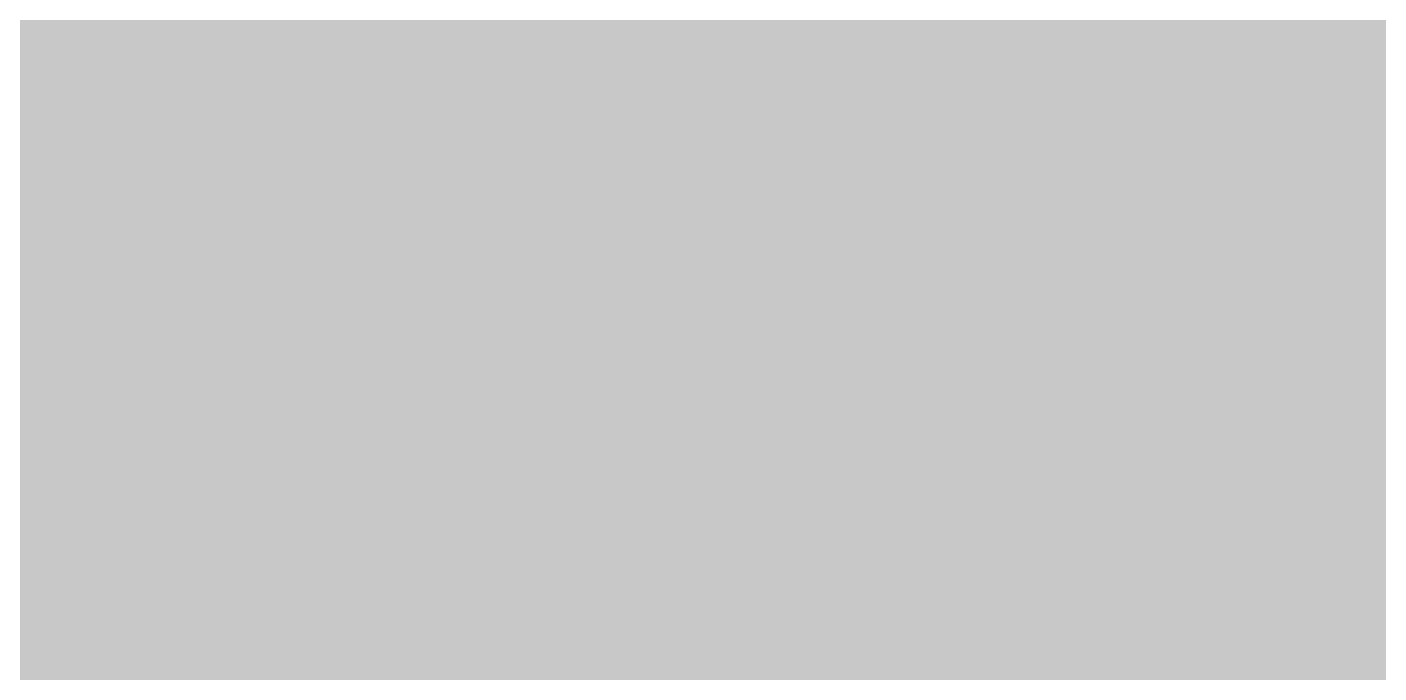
# Model space of a CAD drawing. Header units: millimetres. Extents: x 50 to 612415, y 2 to 4150.
# Drawn here: x 470903.9 to 471001.3, y 3311.6 to 3358.1 of the extents above; entities that cross this region are included whole.
import ezdxf

# ---------------------------------------------------------------- set-up
doc = ezdxf.new("R2010")
doc.units = ezdxf.units.MM
doc.layers.add('HATCH', color=8, linetype='Continuous', lineweight=9)

msp = doc.modelspace()

# ---------------------------------------------------------------- hatches: boundary and pattern name
at = {"layer": 'HATCH', "true_color": 0xccae87}
for points in [[(472128.427, 2985.502), (470482.144, 3593.193), (470537.738, 3424.127)], [(472128.427, 2981.931), (470482.144, 3589.622), (470537.738, 3420.556)], [(470537.738, 3420.556), (470482.144, 3589.622), (472128.427, 2981.931)], [(472128.427, 2977.467), (470482.144, 3585.158), (470537.738, 3416.092)], [(470537.738, 3416.092), (470482.144, 3585.158), (472128.427, 2977.467)], [(472127.19, 2974.857), (470483.793, 3582.754), (470537.738, 3414.307)], [(470537.738, 3414.307), (470483.793, 3582.754), (472127.19, 2974.857)], [(470537.738, 3413.86), (470484.206, 3582.153), (472126.88, 2974.204)], [(472126.88, 2974.204), (470484.206, 3582.153), (470537.738, 3413.86)], [(470537.738, 3411.629), (470486.268, 3579.148), (472125.334, 2970.941)], [(472125.334, 2970.941), (470486.268, 3579.148), (470537.738, 3411.629)], [(470537.738, 3408.058), (470489.566, 3574.34), (472122.86, 2965.721)], [(472128.427, 2985.502), (470537.738, 3424.127), (470537.759, 3423.185)], [(472128.427, 2985.502), (470537.759, 3423.185), (470537.291, 3422.273)], [(472128.427, 2985.502), (470537.291, 3422.273), (470675.121, 3373.929)], [(472128.427, 2981.931), (470537.738, 3420.556), (470537.759, 3419.614)], [(470537.759, 3419.614), (470537.738, 3420.556), (472128.427, 2981.931)], [(472128.427, 2981.931), (470537.759, 3419.614), (470537.291, 3418.702)], [(470537.291, 3418.702), (470537.759, 3419.614), (472128.427, 2981.931)], [(472128.427, 2981.931), (470537.291, 3418.702), (470675.121, 3370.358)], [(470675.121, 3370.358), (470537.291, 3418.702), (472128.427, 2981.931)], [(472128.427, 2977.467), (470537.738, 3416.092), (470537.759, 3415.15)], [(470537.759, 3415.15), (470537.738, 3416.092), (472128.427, 2977.467)], [(472128.427, 2977.467), (470537.759, 3415.15), (470537.291, 3414.238)], [(470537.291, 3414.238), (470537.759, 3415.15), (472128.427, 2977.467)], [(472128.427, 2977.467), (470537.291, 3414.238), (470675.121, 3365.895)], [(470675.121, 3365.895), (470537.291, 3414.238), (472128.427, 2977.467)], [(472127.19, 2974.857), (470537.759, 3413.365), (470537.291, 3412.453)], [(470537.291, 3412.453), (470537.759, 3413.365), (472127.19, 2974.857)], [(472127.19, 2974.857), (470537.738, 3414.307), (470537.759, 3413.365)], [(470537.759, 3413.365), (470537.738, 3414.307), (472127.19, 2974.857)], [(472126.88, 2974.204), (470537.738, 3413.86), (470537.759, 3412.919)], [(470537.759, 3412.919), (470537.738, 3413.86), (472126.88, 2974.204)], [(472126.88, 2974.204), (470537.759, 3412.919), (470537.291, 3412.006)], [(470537.291, 3412.006), (470537.759, 3412.919), (472126.88, 2974.204)], [(472128.427, 2985.502), (470675.121, 3373.929), (470676.468, 3373.271)], [(472128.427, 2985.502), (470676.468, 3373.271), (470677.427, 3372.46)], [(472128.427, 2985.502), (470677.427, 3372.46), (470677.935, 3371.553)]]:
    msp.add_hatch(color=43, dxfattribs=at).paths.add_polyline_path(points)

doc.saveas('drawing.dxf')
